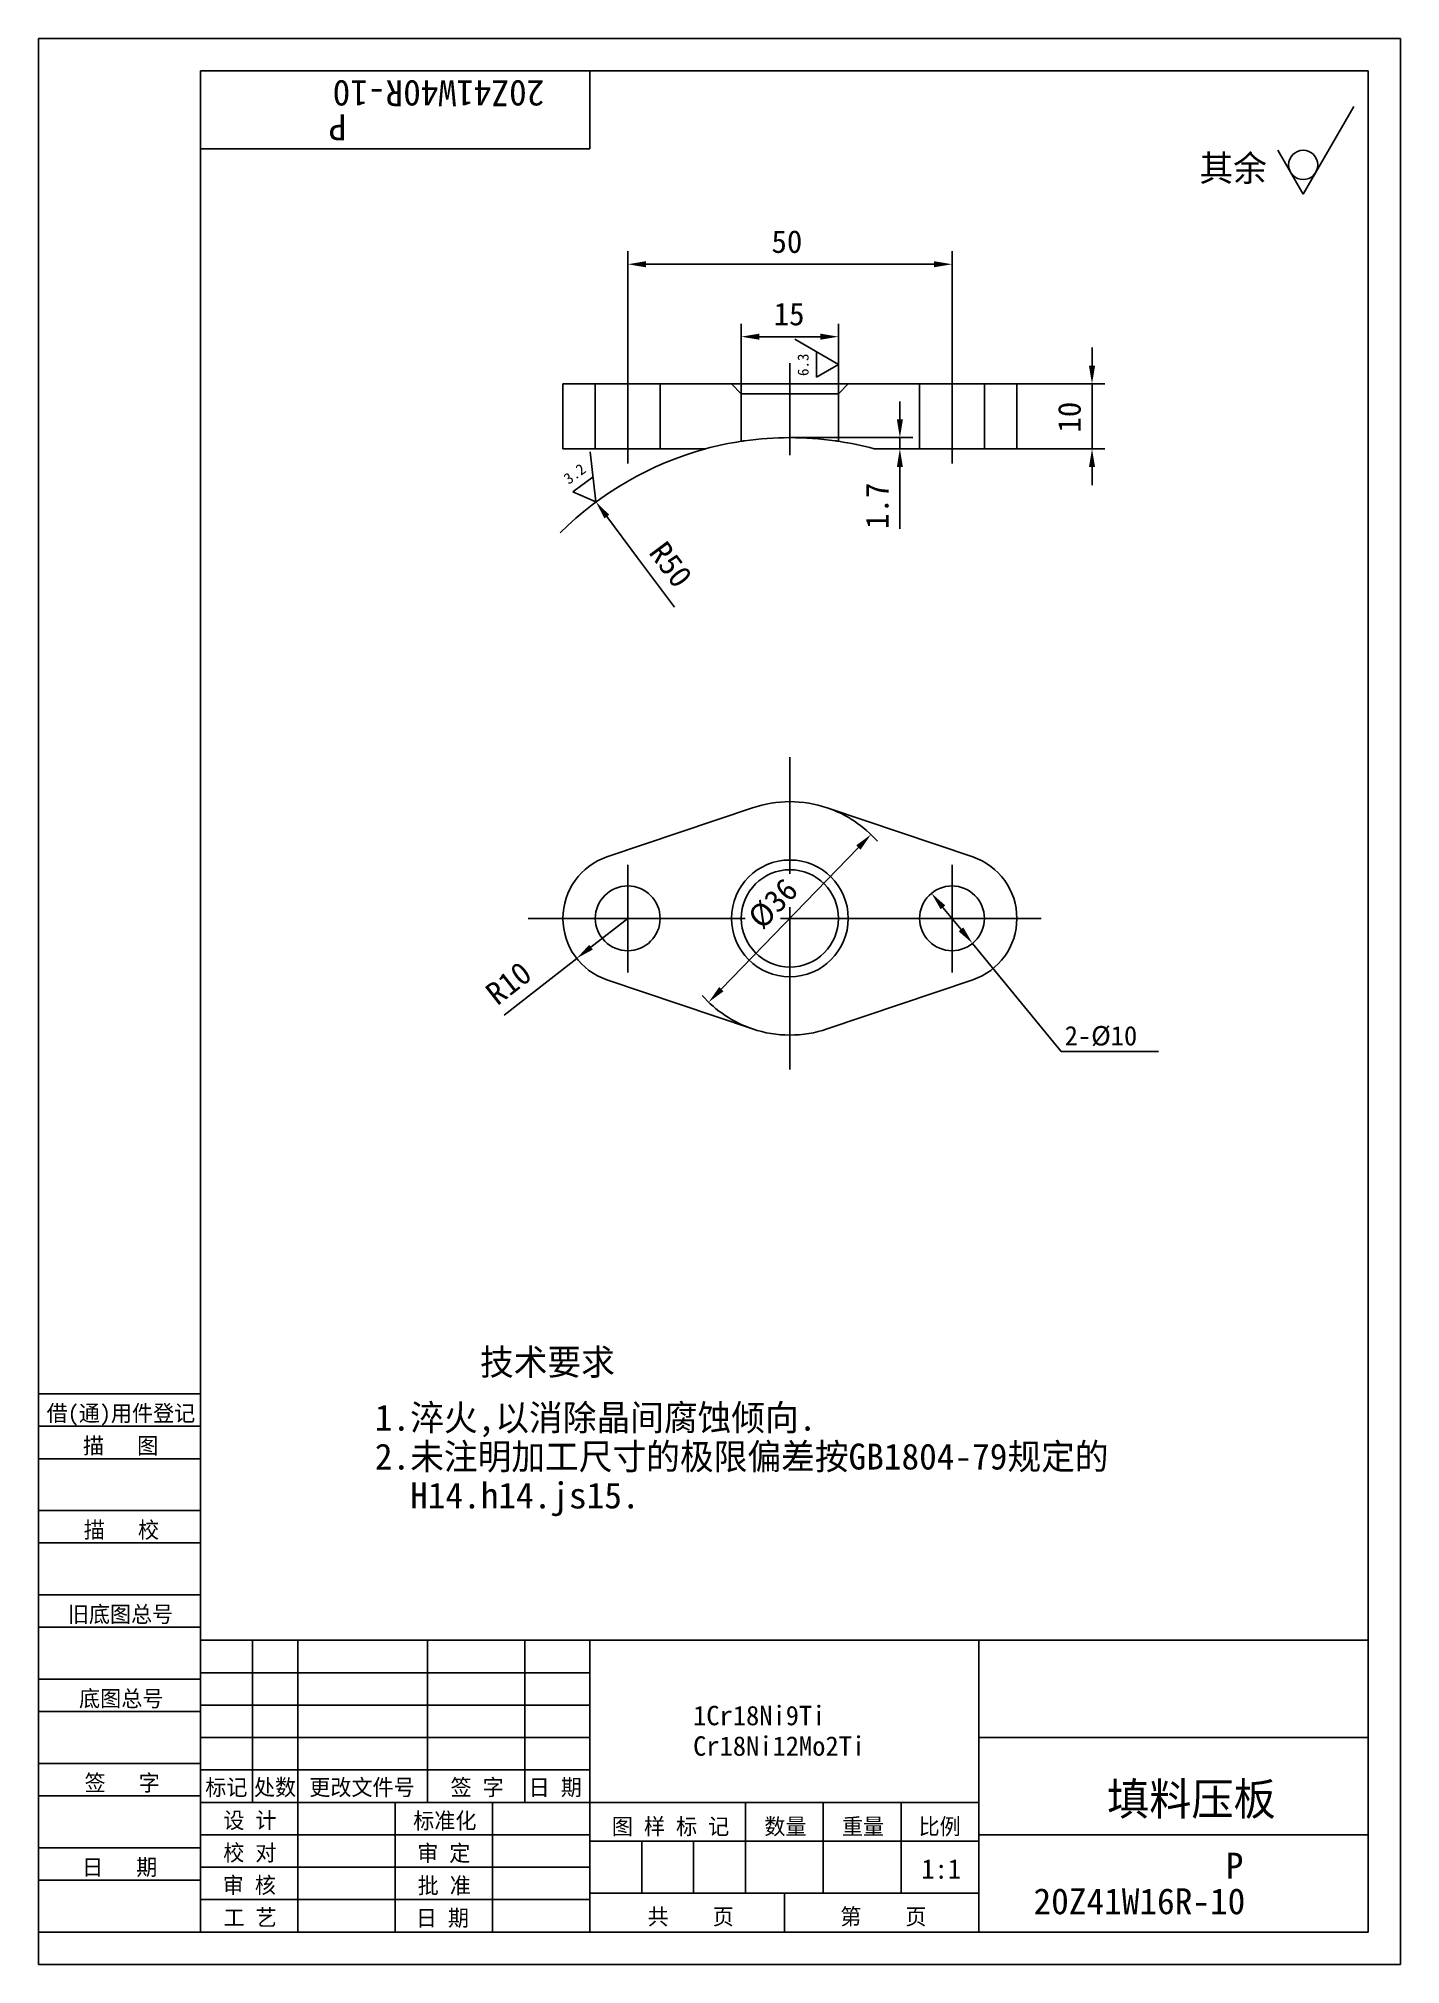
# Model space of a CAD drawing. Header units: metres. Extents: x 0 to 210, y 0 to 297.
import ezdxf

# ---------------------------------------------------------------- set-up
doc = ezdxf.new("R2010")
doc.units = ezdxf.units.M
for name, color, linetype in [('C', 6, 'Continuous'), ('D', 1, 'Continuous'), ('FL', 5, 'Continuous'), ('T', 7, 'Continuous'), ('TL', 4, 'Continuous')]:
    doc.layers.add(name, color=color, linetype=linetype)

# ---------------------------------------------------------------- blocks, each defined once
blk = doc.blocks.new('TUKUN4')
at = {"layer": 'FL'}
for p, q in [((0, 297), (0, 0)), ((210, 297), (0, 297)), ((210, 0), (210, 297)), ((0, 78), (25, 78)), ((0, 70), (25, 70)), ((0, 65), (25, 65)), ((0, 57), (25, 57)), ((0, 52), (25, 52)), ((33, 25), (33, 50)), ((40, 5), (40, 50)), ((60, 25), (60, 50)), ((75, 25), (75, 50)), ((25, 45), (85, 45)), ((0, 44), (25, 44)), ((0, 39), (25, 39)), ((25, 40), (85, 40)), ((25, 35), (85, 35)), ((0, 31), (25, 31)), ((25, 30), (85, 30)), ((0, 26), (25, 26)), ((70, 5), (70, 25)), ((0, 18), (25, 18)), ((25, 20), (85, 20)), ((25, 15), (85, 15)), ((0, 13), (25, 13)), ((25, 10), (85, 10)), ((0, 0), (210, 0))]:
    blk.add_line(p, q, dxfattribs=at)
at = {"layer": 'TL'}
for p, q in [((25, 5), (25, 292)), ((205, 292), (25, 292)), ((85, 292), (85, 280)), ((205, 5), (205, 292)), ((85, 280), (25, 280)), ((0, 88), (25, 88)), ((0, 83), (25, 83)), ((205, 50), (25, 50)), ((85, 5), (85, 50)), ((145, 5), (145, 50)), ((205, 35), (145, 35)), ((145, 25), (25, 25)), ((55, 5), (55, 25)), ((109, 11), (109, 25)), ((121, 11), (121, 25)), ((133, 11), (133, 25)), ((85, 19), (145, 19)), ((93, 11), (93, 19)), ((101, 11), (101, 19)), ((205, 20), (145, 20)), ((145, 11), (85, 11)), ((115, 5), (115, 11)), ((0, 5), (205, 5))]:
    blk.add_line(p, q, dxfattribs=at)
at = {"layer": 'T'}
for s, p in [('借(通)用件登记', (1.26, 83.76)), ('描   图', (6.86, 78.76)), ('描   校', (6.98, 65.76)), ('旧底图总号', (4.52, 52.76)), ('底图总号', (6.25, 39.76)), ('签   字', (7.1, 26.76)), ('标记', (25.71, 26.07)), ('处数', (33.22, 26.07)), ('更改文件号', (41.75, 26.07)), ('签 字', (63.53, 26.07)), ('日 期', (75.57, 26.07)), ('设 计', (28.5, 20.99)), ('标准化', (57.77, 20.93)), ('图 样 标 记', (88.4, 20.04)), ('数量', (111.92, 20.04)), ('重量', (123.88, 20.04)), ('比例', (135.7, 20.04)), ('校 对', (28.48, 15.99)), ('审 定', (58.39, 15.93)), ('日   期', (6.72, 13.76)), ('审 核', (28.41, 10.99)), ('批 准', (58.46, 10.93)), ('共    页', (93.91, 6.13)), ('第    页', (123.62, 6.13)), ('工 艺', (28.52, 5.99)), ('日 期', (58.18, 5.93))]:
    blk.add_text(s, height=2.5, dxfattribs=at).set_placement(p)

msp = doc.modelspace()

# ---------------------------------------------------------------- linework, layer by layer
at = {"layer": 'C'}
for p, q in [((115.85, 232.77), (115.85, 246.92)), ((90.85, 243.73), (90.85, 231.46)), ((140.85, 243.73), (140.85, 231.46)), ((115.85, 168.17), (115.85, 186.2)), ((90.85, 161.32), (90.85, 169.59)), ((140.85, 161.32), (140.85, 169.59)), ((75.51, 161.32), (108.97, 161.32)), ((90.85, 161.32), (90.85, 152.98)), ((114.4, 161.32), (154.6, 161.32)), ((115.85, 138), (115.85, 163.04)), ((140.85, 161.32), (140.85, 152.98))]:
    msp.add_line(p, q, dxfattribs=at)
at = {"layer": 'D'}
for p, q in [((202.81, 286.52), (195, 273)), ((195, 273), (191.1, 279.76)), ((90.85, 243.73), (90.85, 264.19)), ((93.65, 262.19), (138.05, 262.19)), ((140.85, 243.73), (140.85, 264.19)), ((108.35, 242.23), (108.35, 253.02)), ((123.35, 242.23), (123.35, 253.02)), ((111.15, 251.02), (120.55, 251.02)), ((116.59, 250.64), (123.35, 246.73)), ((119.97, 244.78), (119.97, 248.68)), ((123.35, 246.73), (119.97, 244.78)), ((162.44, 246.53), (162.44, 249.33)), ((150.85, 243.73), (164.44, 243.73)), ((162.44, 233.73), (162.44, 243.73)), ((132.81, 238.25), (132.81, 241.05)), ((115.85, 235.45), (134.81, 235.45)), ((132.81, 235.45), (132.81, 233.73)), ((85.06, 233.28), (85.95, 225.53)), ((128.85, 233.73), (134.81, 233.73)), ((150.85, 233.73), (164.44, 233.73)), ((82.37, 227.08), (85.51, 229.41)), ((132.81, 230.93), (132.81, 228.13)), ((162.44, 230.93), (162.44, 228.13)), ((85.95, 225.53), (82.37, 227.08)), ((132.81, 228.13), (132.81, 221.38)), ((87.62, 223.28), (92.51, 216.73)), ((92.51, 216.73), (98.05, 209.31)), ((105.28, 150.4), (126.42, 172.25)), ((85.18, 156.88), (90.85, 161.32)), ((142.24, 159.62), (139.45, 163.02)), ((144.02, 157.45), (147.57, 153.12)), ((82.98, 155.15), (78.58, 151.69)), ((78.58, 151.69), (71.82, 146.38)), ((147.57, 153.12), (157.67, 140.81)), ((157.67, 140.81), (172.67, 140.81))]:
    msp.add_line(p, q, dxfattribs=at)
for points in [[(102.85, 233.73, 0.13), (80.45, 220.77, 0.13)], [(121.61, 178.37, -0.13), (129.36, 173.21, -0.13)], [(110.09, 144.27, -0.13), (102.33, 149.43, -0.13)]]:
    msp.add_lwpolyline(points, format="xyb", dxfattribs=at)
msp.add_circle((195, 277.51), 2.25, dxfattribs=at)
for points in [[(93.65, 262.66), (93.65, 261.72), (90.85, 262.19)], [(138.05, 262.66), (138.05, 261.72), (140.85, 262.19)], [(111.15, 251.49), (111.15, 250.55), (108.35, 251.02)], [(120.55, 251.49), (120.55, 250.55), (123.35, 251.02)], [(161.97, 246.53), (162.91, 246.53), (162.44, 243.73)], [(132.35, 238.25), (133.28, 238.25), (132.81, 235.45)], [(132.35, 230.93), (133.28, 230.93), (132.81, 233.73)], [(161.97, 230.93), (162.91, 230.93), (162.44, 233.73)], [(87.25, 223), (88, 223.56), (85.95, 225.53)], [(126.75, 171.92), (126.08, 172.57), (128.36, 174.26)], [(139.09, 162.73), (139.81, 163.32), (137.68, 165.19)], [(141.88, 159.32), (142.6, 159.92), (144.02, 157.45)], [(85.47, 156.51), (84.9, 157.24), (82.98, 155.15)], [(105.61, 150.07), (104.94, 150.72), (103.33, 148.39)]]:
    msp.add_solid(points, dxfattribs=at)
at = {"layer": 'TL'}
for p, q in [((80.85, 243.73), (80.85, 233.73)), ((85.85, 243.73), (80.85, 243.73)), ((85.85, 243.73), (95.85, 243.73)), ((85.85, 233.73), (85.85, 243.73)), ((95.85, 243.73), (106.85, 243.73)), ((95.85, 233.73), (95.85, 243.73)), ((108.35, 242.23), (106.85, 243.73)), ((106.85, 243.73), (124.85, 243.73)), ((123.35, 242.23), (124.85, 243.73)), ((135.85, 243.73), (124.85, 243.73)), ((135.85, 233.73), (135.85, 243.73)), ((145.85, 243.73), (135.85, 243.73)), ((145.85, 243.73), (150.85, 243.73)), ((145.85, 233.73), (145.85, 243.73)), ((150.85, 243.73), (150.85, 233.73)), ((108.35, 242.23), (108.35, 234.89)), ((123.35, 242.23), (108.35, 242.23)), ((123.35, 242.23), (123.35, 234.89)), ((80.85, 233.73), (85.85, 233.73)), ((85.85, 233.73), (95.85, 233.73)), ((102.85, 233.73), (95.85, 233.73)), ((128.85, 233.73), (135.85, 233.73)), ((145.85, 233.73), (135.85, 233.73)), ((150.85, 233.73), (145.85, 233.73)), ((110.09, 178.37), (87.65, 170.8)), ((121.61, 178.37), (144.05, 170.8)), ((87.65, 151.85), (110.09, 144.27)), ((144.05, 151.85), (121.61, 144.27))]:
    msp.add_line(p, q, dxfattribs=at)
for centre, radius in [((115.85, 161.32), 9), ((115.85, 161.32), 7.5), ((90.85, 161.32), 5), ((140.85, 161.32), 5)]:
    msp.add_circle(centre, radius, dxfattribs=at)
for centre, radius, start, end in [((115.85, 185.45), 50, 98.63, 105.07), ((115.85, 185.45), 50, 98.05, 98.63), ((115.85, 185.45), 50, 90, 98.05), ((115.85, 185.45), 50, 81.95, 90), ((115.85, 185.45), 50, 81.37, 81.95), ((115.85, 185.45), 50, 74.93, 81.37), ((115.85, 161.32), 18, 71.34, 108.66), ((90.85, 161.32), 10, 108.66, 251.34), ((140.85, 161.32), 10, 288.66, 71.34), ((115.85, 161.32), 18, 251.34, 288.66)]:
    msp.add_arc(centre, radius, start, end, dxfattribs=at)

# ---------------------------------------------------------------- block references
at = {"layer": 'D'}
msp.add_blockref('TUKUN4', (0, 0), dxfattribs=at)

# ---------------------------------------------------------------- texts
for s, height, rotation, p in [('20Z41W40R-10', 4, 180, (78, 290.56)), ('P', 4, 180, (47.47, 285.29)), ('6.3', 1.7, 90, (118.74, 244.95)), ('10', 3.5, 90, (160.69, 236.23)), ('3.2', 1.7, 36.5, (81.77, 228.17)), ('1.7', 3.5, 90, (131.06, 221.38)), ('R50', 3.5, 306.73, (93.97, 217.71)), ('%%C36', 3.5, 45.95, (111.58, 159.42)), ('R10', 3.5, 38.13, (70.74, 147.76))]:
    msp.add_text(s, height=height, rotation=rotation, dxfattribs=at).set_placement(p)
for s, height, p in [('其余', 4, (179, 275)), ('50', 3.5, (113.01, 263.94)), ('15', 3.5, (113.35, 252.77)), ('2-%%c10', 3, (158.22, 141.72)), ('技术要求', 4, (68.07, 90.9)), ('1.淬火,以消除晶间腐蚀倾向.', 4, (51.86, 82.33)), ('2.未注明加工尺寸的极限偏差按GB1804-79规定的', 4, (51.86, 76.33)), ('  H14.h14.js15.', 4, (51.86, 70.33)), ('1Cr18Ni9Ti', 3, (100.93, 36.89)), ('Cr18Ni12Mo2Ti', 3, (100.93, 32.19)), ('填料压板', 5, (164.76, 23.02)), ('1:1', 3, (136.12, 13.23)), ('P', 4, (183.05, 13.24)), ('20Z41W16R-10', 4, (153.42, 7.75))]:
    msp.add_text(s, height=height, dxfattribs=at).set_placement(p)

doc.saveas('drawing.dxf')
